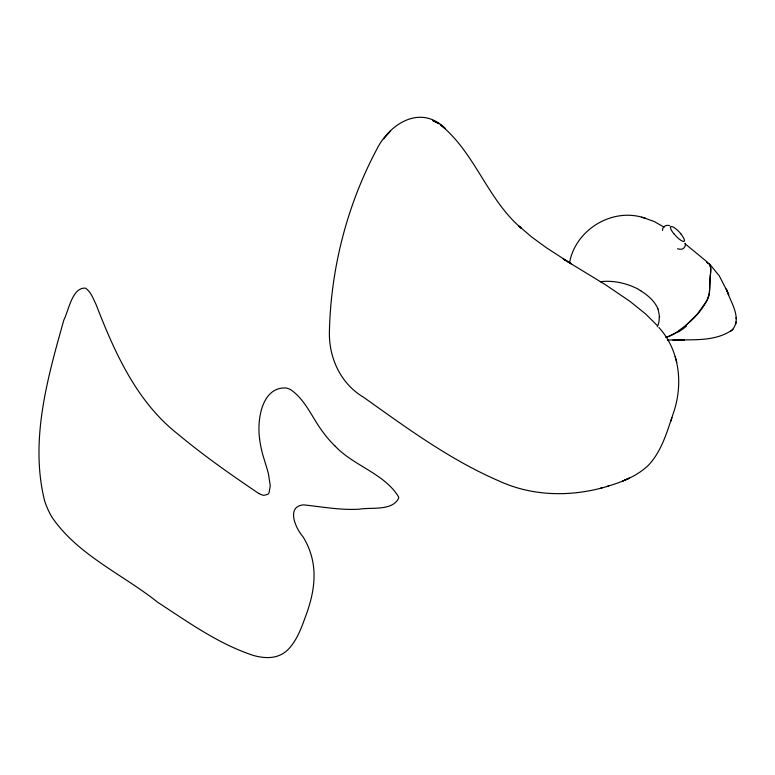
<?xml version="1.0" encoding="UTF-8"?>
<svg xmlns="http://www.w3.org/2000/svg" width="775" height="775" viewBox="0 0 775 775"><rect width="100%" height="100%" fill="white"/><g stroke="black" fill="none" stroke-linecap="round" stroke-linejoin="round"><path stroke-width="1.16" d="M662.518 230.475C662.092 226.61 666.384 224.314 669.726 225.68M710.646 272.781C710.869 269.254 711.373 263.907 707.168 262.522M710.578 273.546C709.173 281.141 710.384 288.998 708.718 296.505C702.828 310.639 691.252 321.916 678.852 330.508M710.384 275.571L710.772 269.216M710.346 275.919L709.406 293.308L707.1 300.39L697.248 314.301L685.788 325.461M667.401 340.138C688.704 338.956 713.891 342.938 732.365 329.801C742.276 317.857 730.399 301.93 726.514 289.627L727.26 291.419L719.239 275.784L710.084 264.624M735.746 324.25L736.143 322.003M569.509 263.113C575.215 229.516 613.006 206.702 645.284 218.288L641.632 217.174M606.689 486.545C621.666 482.166 636.905 476.276 648.355 465.32C662.092 450.779 667.333 430.735 673.649 412.31C683.259 383.925 679.617 350.232 658.924 327.505M670.743 421.377L671.925 417.706M657.2 325.471L645.682 314.02L630.153 301.494L605.537 284.793L563.086 258.879L571.252 263.829L546.075 247.525L531.379 236.763L519.037 226.145L521.207 228.131C487.301 199.233 474.968 152.549 440.307 124.727L445.392 128.621C420.777 103.927 389.651 123.612 376.95 148.994C347.355 204.368 331.041 267.549 329.452 330.237C328.358 356.897 340.186 383.441 363.62 397.284C406.652 427.907 449.781 459.633 498.509 480.762C532.977 496.804 572.715 497.114 608.685 486.002M383.732 138.822L390.619 130.888M730.786 331.235L732.927 329.298M600.354 488.24L602.349 487.698M672.933 340.264L684.403 340.177M680.314 249.25C683.608 249.666 686.001 246.324 685.342 243.273M679.588 249.201L677.534 248.746M644.5 218.046L654.119 221.485L664.204 227.191M706.907 262.434L709.697 264.42L710.743 268.412M437.865 123.118L432.557 120.406L439.086 123.758M638.455 289.433L641.342 291.09M258.879 493.549C231.124 474.843 203.602 455.555 177.892 434.097C136.332 401.469 114.603 352.257 95.984 304.313C93.145 298.656 90.985 291.894 85.531 288.155C72.269 286.983 68.655 310.668 63.87 319.968C47.459 378.152 29.547 440.946 44.708 501.183A53.136 31.465 73.6 0 0 51.78 516.915C77.568 555.016 122.779 574.372 157.829 602.369C188.422 622.257 218.744 644.17 253.764 655.553C262.861 658.023 273.149 658.924 281.722 654.284A71.61 42.402 73.6 0 0 287.283 650.312C297.677 640.189 302.027 625.861 306.968 612.608A209.822 124.242 73.6 0 0 309.516 604.597C313.546 590.831 315.502 576.154 312.809 561.923A42.596 25.217 73.6 0 0 309.283 549.398L307.82 545.862A51.441 30.457 73.6 0 0 302.986 536.726C296.06 529.063 285.51 506.472 303.529 504.854C322.042 506.792 340.583 510.347 359.368 509.175C371.206 507.112 392.237 511.267 398.631 498.238A3.991 2.364 73.6 0 0 398.534 496.814C384.293 473.399 353.7 465.94 335.178 446.168M684.858 243.592L707.478 262.221M726.243 288.949L727.26 291.419M727.89 292.824L728.742 294.984L727.599 292.117M658.053 308.993L659.602 316.975M676.778 362.487L675.19 356.597M259.635 438.912C256.883 420.651 261.495 386.715 286.072 387.975A32.598 19.307 73.6 0 1 291.41 390.174C306.261 400.869 312.645 418.984 323.679 433.031A93.349 55.277 73.6 0 0 335.168 446.187M736.114 317.663L736.163 318.651M678.968 331.032A39.428 19.046 -39.5 0 1 666.461 337.387M686.388 326.246A42.557 22.804 -40.1 0 1 678.512 331.874M678.338 331.225A39.854 19.22 -39.5 0 1 665.715 337.425M680.837 233.876A9.92 2.616 47.5 0 1 683.657 241.509M683.618 241.461A9.92 2.558 47.3 0 1 674.211 234.069M671.334 226.494A9.92 2.635 47 0 1 680.934 233.876M674.114 234.069A9.92 2.567 46.9 0 1 671.373 226.542M659.118 316.907A47.178 28.549 17.9 0 1 657.287 326.759M641.225 291.187A40.794 24.471 17.7 0 1 657.956 308.993M600.344 281.742A42.276 25.614 17.2 0 1 638.542 289.346M259.606 438.902A62.668 37.103 73.6 0 0 263.103 455.816L267.394 469.902A74.216 43.943 73.6 0 1 268.431 473.796L270.252 485.567L269.109 492.59A10.511 6.229 73.6 0 1 267.743 494.382L263.781 495.341A28.762 17.031 73.6 0 1 258.879 493.481M624.098 480.471L622.286 481.285L629.368 478.127L624.098 480.471"/></g></svg>
